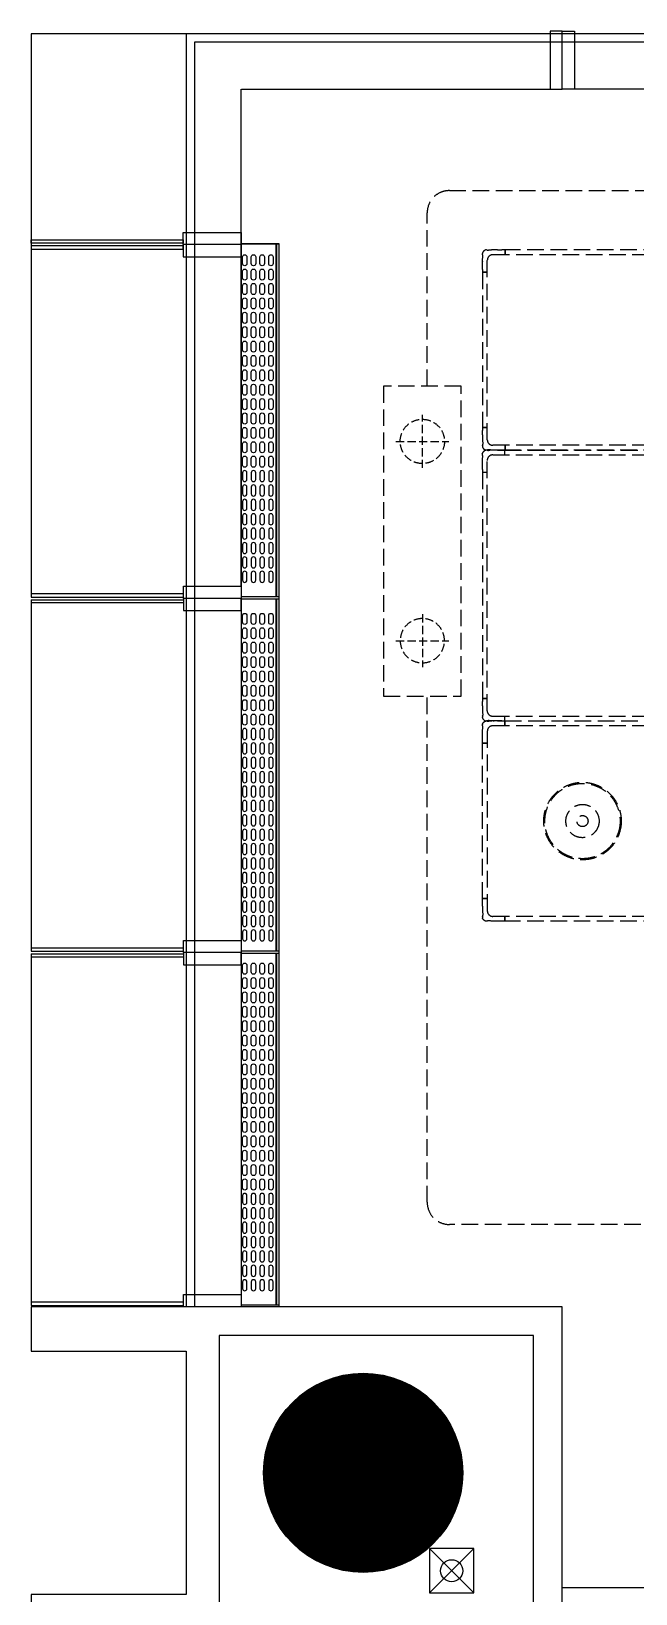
# Model space of a CAD drawing. Extents: x -284868 to 304789, y -137694 to 137894.
# Drawn here: x -79657 to -76924, y 12211 to 19269 of the extents above; entities that cross this region are included whole.
import ezdxf

# ---------------------------------------------------------------- set-up
doc = ezdxf.new("R2010")
doc.units = 0
doc.linetypes.add('DASH', pattern=[0.35, 0.25, -0.1])
doc.layers.get('0').update_dxf_attribs({"linetype": 'CONTINUOUS'})
for name, color, linetype in [('0-建筑外轮廓', 8, 'CONTINUOUS'), ('0-建筑柱体', 251, 'CONTINUOUS'), ('0-消防栓(给排水)', 9, 'CONTINUOUS'), ('0-窗', 11, 'CONTINUOUS'), ('F-地漏', 8, 'CONTINUOUS'), ('P-完成面', 42, 'CONTINUOUS'), ('P-平面家具', 3, 'CONTINUOUS')]:
    doc.layers.add(name, color=color, linetype=linetype)

# ---------------------------------------------------------------- blocks, each defined once
blk = doc.blocks.new('_YZH')
at = {"const_width": 0.5}
blk.add_lwpolyline([(-0.25, 0, 1), (0.25, 0, 1)], format="xyb", close=True, dxfattribs=at)
at = {"color": 4}
blk.add_circle((0, 0), 0.5, dxfattribs=at)
blk = doc.blocks.new('sgASGHHHH')
at = {"xscale": 900, "yscale": 900, "zscale": 900}
blk.add_blockref('_YZH', (-119845.8, -889674), dxfattribs=at)
blk = doc.blocks.new('A$C3B8026B3')
for p, q in [((949.5, 52205), (949.5, 54450.5)), ((949.6, 54450.5), (2345, 54450.5)), ((4255, 54450.5), (2455, 54450.5)), ((686.6, 53748.6, 0), (686.6, 53803.6, 0)), ((686.6, 53803.6, 0), (948.1, 53803.6, 0)), ((948.1, 53803.6, 0), (948.1, 53748.6, 0)), ((0, 53754.6, 0), (0, 53769.1, 0)), ((0, 53769.1, 0), (686.6, 53769.1, 0)), ((686.6, 53754.6, 0), (0, 53754.6, 0)), ((0, 53742.6, 0), (0, 53728.1, 0)), ((686.6, 53742.6, 0), (0, 53742.6, 0)), ((0, 53728.1, 0), (686.6, 53728.1, 0)), ((686.6, 53769.1, 0), (686.6, 53754.6, 0)), ((686.6, 53748.6, 0), (686.6, 53693.6, 0)), ((948.1, 53748.6, 0), (686.6, 53748.6, 0)), ((948.1, 53748.6, 0), (686.6, 53748.6, 0)), ((686.6, 53728.1, 0), (686.6, 53742.6, 0)), ((948.1, 53693.6, 0), (948.1, 53748.6, 0)), ((686.6, 53693.6, 0), (948.1, 53693.6, 0)), ((949.5, 52095), (949.5, 50605)), ((949.5, 50495), (949.5, 49005))]:
    blk.add_line(p, q)
for points in [[(2400, 54712), (2345, 54712), (2345, 54450.5), (2400, 54450.5)], [(2400, 54712), (2455, 54712), (2455, 54450.5), (2400, 54450.5)], [(688, 52150), (688, 52205), (949.5, 52205), (949.5, 52150)], [(688, 52150), (688, 52095), (949.5, 52095), (949.5, 52150)], [(688, 50550), (688, 50605), (949.5, 50605), (949.5, 50550)], [(688, 50550), (688, 50495), (949.5, 50495), (949.5, 50550)], [(688, 48950), (688, 49005), (949.5, 49005), (949.5, 48950)]]:
    blk.add_lwpolyline(points, close=True)
for points in [[(700, 54700), (0, 54700), (0, 52156)], [(700, 54700), (700, 52150)], [(2400, 54700), (700.1, 54700)], [(737.5, 54662.5), (737.5, 52150)], [(2400, 54662.5), (737.6, 54662.5)], [(4310, 54700), (2400, 54700)], [(4310, 54662.5), (2400, 54662.5)], [(0, 52144), (0, 50556)], [(700, 52150), (700, 50550)], [(737.5, 52150), (737.5, 50550)], [(0, 50544), (0, 48956)], [(700, 50550), (700, 48950)], [(737.5, 50550), (737.5, 48950)]]:
    blk.add_lwpolyline(points)
at = {"elevation": 0}
blk.add_lwpolyline([(688, 52156), (688, 52170.5), (0, 52170.5), (0, 52156)], close=True, dxfattribs=at)
for points in [[(0, 52144), (688, 52144), (688, 52129.5), (0, 52129.5)], [(0, 50556), (688, 50556), (688, 50570.5), (0, 50570.5)], [(0, 50544), (688, 50544), (688, 50529.5), (0, 50529.5)], [(0, 48956), (688, 48956), (688, 48970.5), (0, 48970.5)]]:
    blk.add_lwpolyline(points, dxfattribs=at)
blk = doc.blocks.new('A$C770634BF')
at = {"layer": '0-建筑外轮廓', "color": 42}
blk.add_lwpolyline([(750, -3950), (-1650, -3950), (-1650, -4150), (-950, -4150), (-950, -5250), (-1650, -5250), (-1650, -5450), (750, -5450)], close=True, dxfattribs=at)
at = {"layer": '0-建筑外轮廓', "color": 251}
blk.add_lwpolyline([(620, -4080), (-800, -4080), (-800, -5320), (620, -5320)], close=True, dxfattribs=at)
blk = doc.blocks.new('A$C678165FB')
for p, q in [((-36642.6, 50506, 0), (-36642.6, 52098.6)), ((-36640.5, 50506, 0), (-36640.4, 52098.6)), ((-36642.5, 48906, 0), (-36642.6, 50494)), ((-36640.4, 48906, 0), (-36640.5, 50494)), ((-36642.5, 47306, 0), (-36642.5, 48894)), ((-36640.4, 47306, 0), (-36640.4, 48894))]:
    blk.add_line(p, q)
blk.add_lwpolyline([(-36801.8, 52098.6), (-36630.5, 52098.6), (-36630.5, 47300)])
for points in [[(-36630.1, 50506), (-36630, 52098.6), (-36800.5, 52098.6), (-36800.6, 50506)], [(-36630, 48906), (-36630.1, 50494), (-36800.6, 50494), (-36800.5, 48906)], [(-36630, 47306), (-36630, 48894), (-36800.5, 48894), (-36800.5, 47306)]]:
    blk.add_lwpolyline(points, close=True)
for points in [[(-36775, 52040), (-36775, 52010, -1), (-36795, 52010), (-36795, 52040, -0.999999)], [(-36735.6, 52040), (-36735.6, 52010, -1), (-36755.6, 52010), (-36755.6, 52040, -0.999999)], [(-36696.3, 52040), (-36696.3, 52010, -1), (-36716.3, 52010), (-36716.3, 52040, -0.999999)], [(-36656.9, 52040), (-36656.9, 52010, -1), (-36676.9, 52010), (-36676.9, 52040, -0.999999)], [(-36775, 51975), (-36775, 51945, -1), (-36795, 51945), (-36795, 51975, -0.999999)], [(-36735.6, 51975), (-36735.6, 51945, -1), (-36755.6, 51945), (-36755.6, 51975, -0.999999)], [(-36696.3, 51975), (-36696.3, 51945, -1), (-36716.3, 51945), (-36716.3, 51975, -0.999999)], [(-36656.9, 51975), (-36656.9, 51945, -1), (-36676.9, 51945), (-36676.9, 51975, -0.999999)], [(-36775, 51910), (-36775, 51880, -1), (-36795, 51880), (-36795, 51910, -0.999999)], [(-36735.6, 51910), (-36735.6, 51880, -1), (-36755.6, 51880), (-36755.6, 51910, -0.999999)], [(-36696.3, 51910), (-36696.3, 51880, -1), (-36716.3, 51880), (-36716.3, 51910, -0.999999)], [(-36656.9, 51910), (-36656.9, 51880, -1), (-36676.9, 51880), (-36676.9, 51910, -0.999999)], [(-36775, 51845), (-36775, 51815, -1), (-36795, 51815), (-36795, 51845, -0.999999)], [(-36735.6, 51845), (-36735.6, 51815, -1), (-36755.6, 51815), (-36755.6, 51845, -0.999999)], [(-36696.3, 51845), (-36696.3, 51815, -1), (-36716.3, 51815), (-36716.3, 51845, -0.999999)], [(-36656.9, 51845), (-36656.9, 51815, -1), (-36676.9, 51815), (-36676.9, 51845, -0.999999)], [(-36775, 51780), (-36775, 51750, -1), (-36795, 51750), (-36795, 51780, -0.999999)], [(-36735.6, 51780), (-36735.6, 51750, -1), (-36755.6, 51750), (-36755.6, 51780, -0.999999)], [(-36696.3, 51780), (-36696.3, 51750, -1), (-36716.3, 51750), (-36716.3, 51780, -0.999999)], [(-36656.9, 51780), (-36656.9, 51750, -1), (-36676.9, 51750), (-36676.9, 51780, -0.999999)], [(-36775, 51715), (-36775, 51685, -1), (-36795, 51685), (-36795, 51715, -0.999999)], [(-36735.6, 51715), (-36735.6, 51685, -1), (-36755.6, 51685), (-36755.6, 51715, -0.999999)], [(-36696.3, 51715), (-36696.3, 51685, -1), (-36716.3, 51685), (-36716.3, 51715, -0.999999)], [(-36656.9, 51715), (-36656.9, 51685, -1), (-36676.9, 51685), (-36676.9, 51715, -0.999999)], [(-36775, 51650), (-36775, 51620, -1), (-36795, 51620), (-36795, 51650, -0.999999)], [(-36735.6, 51650), (-36735.6, 51620, -1), (-36755.6, 51620), (-36755.6, 51650, -0.999999)], [(-36696.3, 51650), (-36696.3, 51620, -1), (-36716.3, 51620), (-36716.3, 51650, -0.999999)], [(-36656.9, 51650), (-36656.9, 51620, -1), (-36676.9, 51620), (-36676.9, 51650, -0.999999)], [(-36775, 51585), (-36775, 51555, -1), (-36795, 51555), (-36795, 51585, -0.999999)], [(-36775, 51520), (-36775, 51490, -1), (-36795, 51490), (-36795, 51520, -0.999999)], [(-36735.6, 51585), (-36735.6, 51555, -1), (-36755.6, 51555), (-36755.6, 51585, -0.999999)], [(-36735.6, 51520), (-36735.6, 51490, -1), (-36755.6, 51490), (-36755.6, 51520, -0.999999)], [(-36696.3, 51585), (-36696.3, 51555, -1), (-36716.3, 51555), (-36716.3, 51585, -0.999999)], [(-36696.3, 51520), (-36696.3, 51490, -1), (-36716.3, 51490), (-36716.3, 51520, -0.999999)], [(-36656.9, 51585), (-36656.9, 51555, -1), (-36676.9, 51555), (-36676.9, 51585, -0.999999)], [(-36656.9, 51520), (-36656.9, 51490, -1), (-36676.9, 51490), (-36676.9, 51520, -0.999999)], [(-36775, 51455), (-36775, 51425, -1), (-36795, 51425), (-36795, 51455, -0.999999)], [(-36735.6, 51455), (-36735.6, 51425, -1), (-36755.6, 51425), (-36755.6, 51455, -0.999999)], [(-36696.3, 51455), (-36696.3, 51425, -1), (-36716.3, 51425), (-36716.3, 51455, -0.999999)], [(-36656.9, 51455), (-36656.9, 51425, -1), (-36676.9, 51425), (-36676.9, 51455, -0.999999)], [(-36775, 51390), (-36775, 51360, -1), (-36795, 51360), (-36795, 51390, -0.999999)], [(-36735.6, 51390), (-36735.6, 51360, -1), (-36755.6, 51360), (-36755.6, 51390, -0.999999)], [(-36696.3, 51390), (-36696.3, 51360, -1), (-36716.3, 51360), (-36716.3, 51390, -0.999999)], [(-36656.9, 51390), (-36656.9, 51360, -1), (-36676.9, 51360), (-36676.9, 51390, -0.999999)], [(-36775, 51325), (-36775, 51295, -1), (-36795, 51295), (-36795, 51325, -0.999999)], [(-36735.6, 51325), (-36735.6, 51295, -1), (-36755.6, 51295), (-36755.6, 51325, -0.999999)], [(-36696.3, 51325), (-36696.3, 51295, -1), (-36716.3, 51295), (-36716.3, 51325, -0.999999)], [(-36656.9, 51325), (-36656.9, 51295, -1), (-36676.9, 51295), (-36676.9, 51325, -0.999999)], [(-36775, 51260), (-36775, 51230, -1), (-36795, 51230), (-36795, 51260, -0.999999)], [(-36735.6, 51260), (-36735.6, 51230, -1), (-36755.6, 51230), (-36755.6, 51260, -0.999999)], [(-36696.3, 51260), (-36696.3, 51230, -1), (-36716.3, 51230), (-36716.3, 51260, -0.999999)], [(-36656.9, 51260), (-36656.9, 51230, -1), (-36676.9, 51230), (-36676.9, 51260, -0.999999)], [(-36775, 51195), (-36775, 51165, -1), (-36795, 51165), (-36795, 51195, -0.999999)], [(-36735.6, 51195), (-36735.6, 51165, -1), (-36755.6, 51165), (-36755.6, 51195, -0.999999)], [(-36696.3, 51195), (-36696.3, 51165, -1), (-36716.3, 51165), (-36716.3, 51195, -0.999999)], [(-36656.9, 51195), (-36656.9, 51165, -1), (-36676.9, 51165), (-36676.9, 51195, -0.999999)], [(-36775, 51130), (-36775, 51100, -1), (-36795, 51100), (-36795, 51130, -0.999999)], [(-36735.6, 51130), (-36735.6, 51100, -1), (-36755.6, 51100), (-36755.6, 51130, -0.999999)], [(-36696.3, 51130), (-36696.3, 51100, -1), (-36716.3, 51100), (-36716.3, 51130, -0.999999)], [(-36656.9, 51130), (-36656.9, 51100, -1), (-36676.9, 51100), (-36676.9, 51130, -0.999999)], [(-36775, 51035), (-36775, 51065, 1), (-36795, 51065), (-36795, 51035, 0.999999)], [(-36735.6, 51035), (-36735.6, 51065, 1), (-36755.6, 51065), (-36755.6, 51035, 0.999999)], [(-36696.3, 51035), (-36696.3, 51065, 1), (-36716.3, 51065), (-36716.3, 51035, 0.999999)], [(-36656.9, 51035), (-36656.9, 51065, 1), (-36676.9, 51065), (-36676.9, 51035, 0.999999)], [(-36775, 50970), (-36775, 51000, 1), (-36795, 51000), (-36795, 50970, 0.999999)], [(-36735.6, 50970), (-36735.6, 51000, 1), (-36755.6, 51000), (-36755.6, 50970, 0.999999)], [(-36696.3, 50970), (-36696.3, 51000, 1), (-36716.3, 51000), (-36716.3, 50970, 0.999999)], [(-36656.9, 50970), (-36656.9, 51000, 1), (-36676.9, 51000), (-36676.9, 50970, 0.999999)], [(-36775, 50905), (-36775, 50935, 1), (-36795, 50935), (-36795, 50905, 0.999999)], [(-36735.6, 50905), (-36735.6, 50935, 1), (-36755.6, 50935), (-36755.6, 50905, 0.999999)], [(-36696.3, 50905), (-36696.3, 50935, 1), (-36716.3, 50935), (-36716.3, 50905, 0.999999)], [(-36656.9, 50905), (-36656.9, 50935, 1), (-36676.9, 50935), (-36676.9, 50905, 0.999999)], [(-36775, 50840), (-36775, 50870, 1), (-36795, 50870), (-36795, 50840, 0.999999)], [(-36735.6, 50840), (-36735.6, 50870, 1), (-36755.6, 50870), (-36755.6, 50840, 0.999999)], [(-36696.3, 50840), (-36696.3, 50870, 1), (-36716.3, 50870), (-36716.3, 50840, 0.999999)], [(-36656.9, 50840), (-36656.9, 50870, 1), (-36676.9, 50870), (-36676.9, 50840, 0.999999)], [(-36775, 50775), (-36775, 50805, 1), (-36795, 50805), (-36795, 50775, 0.999999)], [(-36775, 50710), (-36775, 50740, 1), (-36795, 50740), (-36795, 50710, 0.999999)], [(-36735.6, 50775), (-36735.6, 50805, 1), (-36755.6, 50805), (-36755.6, 50775, 0.999999)], [(-36735.6, 50710), (-36735.6, 50740, 1), (-36755.6, 50740), (-36755.6, 50710, 0.999999)], [(-36696.3, 50775), (-36696.3, 50805, 1), (-36716.3, 50805), (-36716.3, 50775, 0.999999)], [(-36696.3, 50710), (-36696.3, 50740, 1), (-36716.3, 50740), (-36716.3, 50710, 0.999999)], [(-36656.9, 50775), (-36656.9, 50805, 1), (-36676.9, 50805), (-36676.9, 50775, 0.999999)], [(-36656.9, 50710), (-36656.9, 50740, 1), (-36676.9, 50740), (-36676.9, 50710, 0.999999)], [(-36775, 50645), (-36775, 50675, 1), (-36795, 50675), (-36795, 50645, 0.999999)], [(-36735.6, 50645), (-36735.6, 50675, 1), (-36755.6, 50675), (-36755.6, 50645, 0.999999)], [(-36696.3, 50645), (-36696.3, 50675, 1), (-36716.3, 50675), (-36716.3, 50645, 0.999999)], [(-36656.9, 50645), (-36656.9, 50675, 1), (-36676.9, 50675), (-36676.9, 50645, 0.999999)], [(-36775, 50580), (-36775, 50610, 1), (-36795, 50610), (-36795, 50580, 0.999999)], [(-36735.6, 50580), (-36735.6, 50610, 1), (-36755.6, 50610), (-36755.6, 50580, 0.999999)], [(-36696.3, 50580), (-36696.3, 50610, 1), (-36716.3, 50610), (-36716.3, 50580, 0.999999)], [(-36656.9, 50580), (-36656.9, 50610, 1), (-36676.9, 50610), (-36676.9, 50580, 0.999999)], [(-36775, 50420), (-36775, 50390, -1), (-36795, 50390), (-36795, 50420, -0.999999)], [(-36735.6, 50420), (-36735.6, 50390, -1), (-36755.6, 50390), (-36755.6, 50420, -0.999999)], [(-36696.3, 50420), (-36696.3, 50390, -1), (-36716.3, 50390), (-36716.3, 50420, -0.999999)], [(-36656.9, 50420), (-36656.9, 50390, -1), (-36676.9, 50390), (-36676.9, 50420, -0.999999)], [(-36775, 50355), (-36775, 50325, -1), (-36795, 50325), (-36795, 50355, -0.999999)], [(-36735.6, 50355), (-36735.6, 50325, -1), (-36755.6, 50325), (-36755.6, 50355, -0.999999)], [(-36696.3, 50355), (-36696.3, 50325, -1), (-36716.3, 50325), (-36716.3, 50355, -0.999999)], [(-36656.9, 50355), (-36656.9, 50325, -1), (-36676.9, 50325), (-36676.9, 50355, -0.999999)], [(-36775, 50290), (-36775, 50260, -1), (-36795, 50260), (-36795, 50290, -0.999999)], [(-36735.6, 50290), (-36735.6, 50260, -1), (-36755.6, 50260), (-36755.6, 50290, -0.999999)], [(-36696.3, 50290), (-36696.3, 50260, -1), (-36716.3, 50260), (-36716.3, 50290, -0.999999)], [(-36656.9, 50290), (-36656.9, 50260, -1), (-36676.9, 50260), (-36676.9, 50290, -0.999999)], [(-36775, 50225), (-36775, 50195, -1), (-36795, 50195), (-36795, 50225, -0.999999)], [(-36735.6, 50225), (-36735.6, 50195, -1), (-36755.6, 50195), (-36755.6, 50225, -0.999999)], [(-36696.3, 50225), (-36696.3, 50195, -1), (-36716.3, 50195), (-36716.3, 50225, -0.999999)], [(-36656.9, 50225), (-36656.9, 50195, -1), (-36676.9, 50195), (-36676.9, 50225, -0.999999)], [(-36775, 50160), (-36775, 50130, -1), (-36795, 50130), (-36795, 50160, -0.999999)], [(-36735.6, 50160), (-36735.6, 50130, -1), (-36755.6, 50130), (-36755.6, 50160, -0.999999)], [(-36696.3, 50160), (-36696.3, 50130, -1), (-36716.3, 50130), (-36716.3, 50160, -0.999999)], [(-36656.9, 50160), (-36656.9, 50130, -1), (-36676.9, 50130), (-36676.9, 50160, -0.999999)], [(-36775, 50095), (-36775, 50065, -1), (-36795, 50065), (-36795, 50095, -0.999999)], [(-36735.6, 50095), (-36735.6, 50065, -1), (-36755.6, 50065), (-36755.6, 50095, -0.999999)], [(-36696.3, 50095), (-36696.3, 50065, -1), (-36716.3, 50065), (-36716.3, 50095, -0.999999)], [(-36656.9, 50095), (-36656.9, 50065, -1), (-36676.9, 50065), (-36676.9, 50095, -0.999999)], [(-36775, 50030), (-36775, 50000, -1), (-36795, 50000), (-36795, 50030, -0.999999)], [(-36775, 49965), (-36775, 49935, -1), (-36795, 49935), (-36795, 49965, -0.999999)], [(-36735.6, 50030), (-36735.6, 50000, -1), (-36755.6, 50000), (-36755.6, 50030, -0.999999)], [(-36735.6, 49965), (-36735.6, 49935, -1), (-36755.6, 49935), (-36755.6, 49965, -0.999999)], [(-36696.3, 50030), (-36696.3, 50000, -1), (-36716.3, 50000), (-36716.3, 50030, -0.999999)], [(-36696.3, 49965), (-36696.3, 49935, -1), (-36716.3, 49935), (-36716.3, 49965, -0.999999)], [(-36656.9, 50030), (-36656.9, 50000, -1), (-36676.9, 50000), (-36676.9, 50030, -0.999999)], [(-36656.9, 49965), (-36656.9, 49935, -1), (-36676.9, 49935), (-36676.9, 49965, -0.999999)], [(-36775, 49870), (-36775, 49900, 1), (-36795, 49900), (-36795, 49870, 0.999999)], [(-36735.6, 49870), (-36735.6, 49900, 1), (-36755.6, 49900), (-36755.6, 49870, 0.999999)], [(-36696.3, 49870), (-36696.3, 49900, 1), (-36716.3, 49900), (-36716.3, 49870, 0.999999)], [(-36656.9, 49870), (-36656.9, 49900, 1), (-36676.9, 49900), (-36676.9, 49870, 0.999999)], [(-36775, 49805), (-36775, 49835, 1), (-36795, 49835), (-36795, 49805, 0.999999)], [(-36735.6, 49805), (-36735.6, 49835, 1), (-36755.6, 49835), (-36755.6, 49805, 0.999999)], [(-36696.3, 49805), (-36696.3, 49835, 1), (-36716.3, 49835), (-36716.3, 49805, 0.999999)], [(-36656.9, 49805), (-36656.9, 49835, 1), (-36676.9, 49835), (-36676.9, 49805, 0.999999)], [(-36775, 49740), (-36775, 49770, 1), (-36795, 49770), (-36795, 49740, 0.999999)], [(-36735.6, 49740), (-36735.6, 49770, 1), (-36755.6, 49770), (-36755.6, 49740, 0.999999)], [(-36696.3, 49740), (-36696.3, 49770, 1), (-36716.3, 49770), (-36716.3, 49740, 0.999999)], [(-36656.9, 49740), (-36656.9, 49770, 1), (-36676.9, 49770), (-36676.9, 49740, 0.999999)], [(-36775, 49675), (-36775, 49705, 1), (-36795, 49705), (-36795, 49675, 0.999999)], [(-36735.6, 49675), (-36735.6, 49705, 1), (-36755.6, 49705), (-36755.6, 49675, 0.999999)], [(-36696.3, 49675), (-36696.3, 49705, 1), (-36716.3, 49705), (-36716.3, 49675, 0.999999)], [(-36656.9, 49675), (-36656.9, 49705, 1), (-36676.9, 49705), (-36676.9, 49675, 0.999999)], [(-36775, 49610), (-36775, 49640, 1), (-36795, 49640), (-36795, 49610, 0.999999)], [(-36735.6, 49610), (-36735.6, 49640, 1), (-36755.6, 49640), (-36755.6, 49610, 0.999999)], [(-36696.3, 49610), (-36696.3, 49640, 1), (-36716.3, 49640), (-36716.3, 49610, 0.999999)], [(-36656.9, 49610), (-36656.9, 49640, 1), (-36676.9, 49640), (-36676.9, 49610, 0.999999)], [(-36775, 49545), (-36775, 49575, 1), (-36795, 49575), (-36795, 49545, 0.999999)], [(-36735.6, 49545), (-36735.6, 49575, 1), (-36755.6, 49575), (-36755.6, 49545, 0.999999)], [(-36696.3, 49545), (-36696.3, 49575, 1), (-36716.3, 49575), (-36716.3, 49545, 0.999999)], [(-36656.9, 49545), (-36656.9, 49575, 1), (-36676.9, 49575), (-36676.9, 49545, 0.999999)], [(-36775, 49480), (-36775, 49510, 1), (-36795, 49510), (-36795, 49480, 0.999999)], [(-36735.6, 49480), (-36735.6, 49510, 1), (-36755.6, 49510), (-36755.6, 49480, 0.999999)], [(-36696.3, 49480), (-36696.3, 49510, 1), (-36716.3, 49510), (-36716.3, 49480, 0.999999)], [(-36656.9, 49480), (-36656.9, 49510, 1), (-36676.9, 49510), (-36676.9, 49480, 0.999999)], [(-36775, 49415), (-36775, 49445, 1), (-36795, 49445), (-36795, 49415, 0.999999)], [(-36735.6, 49415), (-36735.6, 49445, 1), (-36755.6, 49445), (-36755.6, 49415, 0.999999)], [(-36696.3, 49415), (-36696.3, 49445, 1), (-36716.3, 49445), (-36716.3, 49415, 0.999999)], [(-36656.9, 49415), (-36656.9, 49445, 1), (-36676.9, 49445), (-36676.9, 49415, 0.999999)], [(-36775, 49350), (-36775, 49380, 1), (-36795, 49380), (-36795, 49350, 0.999999)], [(-36735.6, 49350), (-36735.6, 49380, 1), (-36755.6, 49380), (-36755.6, 49350, 0.999999)], [(-36696.3, 49350), (-36696.3, 49380, 1), (-36716.3, 49380), (-36716.3, 49350, 0.999999)], [(-36656.9, 49350), (-36656.9, 49380, 1), (-36676.9, 49380), (-36676.9, 49350, 0.999999)], [(-36775, 49285), (-36775, 49315, 1), (-36795, 49315), (-36795, 49285, 0.999999)], [(-36735.6, 49285), (-36735.6, 49315, 1), (-36755.6, 49315), (-36755.6, 49285, 0.999999)], [(-36696.3, 49285), (-36696.3, 49315, 1), (-36716.3, 49315), (-36716.3, 49285, 0.999999)], [(-36656.9, 49285), (-36656.9, 49315, 1), (-36676.9, 49315), (-36676.9, 49285, 0.999999)], [(-36775, 49220), (-36775, 49250, 1), (-36795, 49250), (-36795, 49220, 0.999999)], [(-36735.6, 49220), (-36735.6, 49250, 1), (-36755.6, 49250), (-36755.6, 49220, 0.999999)], [(-36696.3, 49220), (-36696.3, 49250, 1), (-36716.3, 49250), (-36716.3, 49220, 0.999999)], [(-36656.9, 49220), (-36656.9, 49250, 1), (-36676.9, 49250), (-36676.9, 49220, 0.999999)], [(-36775, 49155), (-36775, 49185, 1), (-36795, 49185), (-36795, 49155, 0.999999)], [(-36775, 49090), (-36775, 49120, 1), (-36795, 49120), (-36795, 49090, 0.999999)], [(-36735.6, 49155), (-36735.6, 49185, 1), (-36755.6, 49185), (-36755.6, 49155, 0.999999)], [(-36735.6, 49090), (-36735.6, 49120, 1), (-36755.6, 49120), (-36755.6, 49090, 0.999999)], [(-36696.3, 49155), (-36696.3, 49185, 1), (-36716.3, 49185), (-36716.3, 49155, 0.999999)], [(-36696.3, 49090), (-36696.3, 49120, 1), (-36716.3, 49120), (-36716.3, 49090, 0.999999)], [(-36656.9, 49155), (-36656.9, 49185, 1), (-36676.9, 49185), (-36676.9, 49155, 0.999999)], [(-36656.9, 49090), (-36656.9, 49120, 1), (-36676.9, 49120), (-36676.9, 49090, 0.999999)], [(-36775, 49025), (-36775, 49055, 1), (-36795, 49055), (-36795, 49025, 0.999999)], [(-36735.6, 49025), (-36735.6, 49055, 1), (-36755.6, 49055), (-36755.6, 49025, 0.999999)], [(-36696.3, 49025), (-36696.3, 49055, 1), (-36716.3, 49055), (-36716.3, 49025, 0.999999)], [(-36656.9, 49025), (-36656.9, 49055, 1), (-36676.9, 49055), (-36676.9, 49025, 0.999999)], [(-36775, 48960), (-36775, 48990, 1), (-36795, 48990), (-36795, 48960, 0.999999)], [(-36735.6, 48960), (-36735.6, 48990, 1), (-36755.6, 48990), (-36755.6, 48960, 0.999999)], [(-36696.3, 48960), (-36696.3, 48990, 1), (-36716.3, 48990), (-36716.3, 48960, 0.999999)], [(-36656.9, 48960), (-36656.9, 48990, 1), (-36676.9, 48990), (-36676.9, 48960, 0.999999)], [(-36775, 48840), (-36775, 48810, -1), (-36795, 48810), (-36795, 48840, -0.999999)], [(-36735.6, 48840), (-36735.6, 48810, -1), (-36755.6, 48810), (-36755.6, 48840, -0.999999)], [(-36696.3, 48840), (-36696.3, 48810, -1), (-36716.3, 48810), (-36716.3, 48840, -0.999999)], [(-36656.9, 48840), (-36656.9, 48810, -1), (-36676.9, 48810), (-36676.9, 48840, -0.999999)], [(-36775, 48775), (-36775, 48745, -1), (-36795, 48745), (-36795, 48775, -0.999999)], [(-36735.6, 48775), (-36735.6, 48745, -1), (-36755.6, 48745), (-36755.6, 48775, -0.999999)], [(-36696.3, 48775), (-36696.3, 48745, -1), (-36716.3, 48745), (-36716.3, 48775, -0.999999)], [(-36656.9, 48775), (-36656.9, 48745, -1), (-36676.9, 48745), (-36676.9, 48775, -0.999999)], [(-36775, 48710), (-36775, 48680, -1), (-36795, 48680), (-36795, 48710, -0.999999)], [(-36735.6, 48710), (-36735.6, 48680, -1), (-36755.6, 48680), (-36755.6, 48710, -0.999999)], [(-36696.3, 48710), (-36696.3, 48680, -1), (-36716.3, 48680), (-36716.3, 48710, -0.999999)], [(-36656.9, 48710), (-36656.9, 48680, -1), (-36676.9, 48680), (-36676.9, 48710, -0.999999)], [(-36775, 48645), (-36775, 48615, -1), (-36795, 48615), (-36795, 48645, -0.999999)], [(-36735.6, 48645), (-36735.6, 48615, -1), (-36755.6, 48615), (-36755.6, 48645, -0.999999)], [(-36696.3, 48645), (-36696.3, 48615, -1), (-36716.3, 48615), (-36716.3, 48645, -0.999999)], [(-36656.9, 48645), (-36656.9, 48615, -1), (-36676.9, 48615), (-36676.9, 48645, -0.999999)], [(-36775, 48580), (-36775, 48550, -1), (-36795, 48550), (-36795, 48580, -0.999999)], [(-36735.6, 48580), (-36735.6, 48550, -1), (-36755.6, 48550), (-36755.6, 48580, -0.999999)], [(-36696.3, 48580), (-36696.3, 48550, -1), (-36716.3, 48550), (-36716.3, 48580, -0.999999)], [(-36656.9, 48580), (-36656.9, 48550, -1), (-36676.9, 48550), (-36676.9, 48580, -0.999999)], [(-36775, 48515), (-36775, 48485, -1), (-36795, 48485), (-36795, 48515, -0.999999)], [(-36735.6, 48515), (-36735.6, 48485, -1), (-36755.6, 48485), (-36755.6, 48515, -0.999999)], [(-36696.3, 48515), (-36696.3, 48485, -1), (-36716.3, 48485), (-36716.3, 48515, -0.999999)], [(-36656.9, 48515), (-36656.9, 48485, -1), (-36676.9, 48485), (-36676.9, 48515, -0.999999)], [(-36775, 48450), (-36775, 48420, -1), (-36795, 48420), (-36795, 48450, -0.999999)], [(-36735.6, 48450), (-36735.6, 48420, -1), (-36755.6, 48420), (-36755.6, 48450, -0.999999)], [(-36696.3, 48450), (-36696.3, 48420, -1), (-36716.3, 48420), (-36716.3, 48450, -0.999999)], [(-36656.9, 48450), (-36656.9, 48420, -1), (-36676.9, 48420), (-36676.9, 48450, -0.999999)], [(-36775, 48385), (-36775, 48355, -1), (-36795, 48355), (-36795, 48385, -0.999999)], [(-36735.6, 48385), (-36735.6, 48355, -1), (-36755.6, 48355), (-36755.6, 48385, -0.999999)], [(-36696.3, 48385), (-36696.3, 48355, -1), (-36716.3, 48355), (-36716.3, 48385, -0.999999)], [(-36656.9, 48385), (-36656.9, 48355, -1), (-36676.9, 48355), (-36676.9, 48385, -0.999999)], [(-36775, 48320), (-36775, 48290, -1), (-36795, 48290), (-36795, 48320, -0.999999)], [(-36735.6, 48320), (-36735.6, 48290, -1), (-36755.6, 48290), (-36755.6, 48320, -0.999999)], [(-36696.3, 48320), (-36696.3, 48290, -1), (-36716.3, 48290), (-36716.3, 48320, -0.999999)], [(-36656.9, 48320), (-36656.9, 48290, -1), (-36676.9, 48290), (-36676.9, 48320, -0.999999)], [(-36775, 48255), (-36775, 48225, -1), (-36795, 48225), (-36795, 48255, -0.999999)], [(-36735.6, 48255), (-36735.6, 48225, -1), (-36755.6, 48225), (-36755.6, 48255, -0.999999)], [(-36696.3, 48255), (-36696.3, 48225, -1), (-36716.3, 48225), (-36716.3, 48255, -0.999999)], [(-36656.9, 48255), (-36656.9, 48225, -1), (-36676.9, 48225), (-36676.9, 48255, -0.999999)], [(-36775, 48190), (-36775, 48160, -1), (-36795, 48160), (-36795, 48190, -0.999999)], [(-36735.6, 48190), (-36735.6, 48160, -1), (-36755.6, 48160), (-36755.6, 48190, -0.999999)], [(-36696.3, 48190), (-36696.3, 48160, -1), (-36716.3, 48160), (-36716.3, 48190, -0.999999)], [(-36656.9, 48190), (-36656.9, 48160, -1), (-36676.9, 48160), (-36676.9, 48190, -0.999999)], [(-36775, 48125), (-36775, 48095, -1), (-36795, 48095), (-36795, 48125, -0.999999)], [(-36775, 48060), (-36775, 48030, -1), (-36795, 48030), (-36795, 48060, -0.999999)], [(-36735.6, 48125), (-36735.6, 48095, -1), (-36755.6, 48095), (-36755.6, 48125, -0.999999)], [(-36735.6, 48060), (-36735.6, 48030, -1), (-36755.6, 48030), (-36755.6, 48060, -0.999999)], [(-36696.3, 48125), (-36696.3, 48095, -1), (-36716.3, 48095), (-36716.3, 48125, -0.999999)], [(-36696.3, 48060), (-36696.3, 48030, -1), (-36716.3, 48030), (-36716.3, 48060, -0.999999)], [(-36656.9, 48125), (-36656.9, 48095, -1), (-36676.9, 48095), (-36676.9, 48125, -0.999999)], [(-36656.9, 48060), (-36656.9, 48030, -1), (-36676.9, 48030), (-36676.9, 48060, -0.999999)], [(-36775, 47995), (-36775, 47965, -1), (-36795, 47965), (-36795, 47995, -0.999999)], [(-36735.6, 47995), (-36735.6, 47965, -1), (-36755.6, 47965), (-36755.6, 47995, -0.999999)], [(-36696.3, 47995), (-36696.3, 47965, -1), (-36716.3, 47965), (-36716.3, 47995, -0.999999)], [(-36656.9, 47995), (-36656.9, 47965, -1), (-36676.9, 47965), (-36676.9, 47995, -0.999999)], [(-36775, 47930), (-36775, 47900, -1), (-36795, 47900), (-36795, 47930, -0.999999)], [(-36735.6, 47930), (-36735.6, 47900, -1), (-36755.6, 47900), (-36755.6, 47930, -0.999999)], [(-36696.3, 47930), (-36696.3, 47900, -1), (-36716.3, 47900), (-36716.3, 47930, -0.999999)], [(-36656.9, 47930), (-36656.9, 47900, -1), (-36676.9, 47900), (-36676.9, 47930, -0.999999)], [(-36775, 47865), (-36775, 47835, -1), (-36795, 47835), (-36795, 47865, -0.999999)], [(-36735.6, 47865), (-36735.6, 47835, -1), (-36755.6, 47835), (-36755.6, 47865, -0.999999)], [(-36696.3, 47865), (-36696.3, 47835, -1), (-36716.3, 47835), (-36716.3, 47865, -0.999999)], [(-36656.9, 47865), (-36656.9, 47835, -1), (-36676.9, 47835), (-36676.9, 47865, -0.999999)], [(-36775, 47770), (-36775, 47800, 1), (-36795, 47800), (-36795, 47770, 0.999999)], [(-36735.6, 47770), (-36735.6, 47800, 1), (-36755.6, 47800), (-36755.6, 47770, 0.999999)], [(-36696.3, 47770), (-36696.3, 47800, 1), (-36716.3, 47800), (-36716.3, 47770, 0.999999)], [(-36656.9, 47770), (-36656.9, 47800, 1), (-36676.9, 47800), (-36676.9, 47770, 0.999999)], [(-36775, 47705), (-36775, 47735, 1), (-36795, 47735), (-36795, 47705, 0.999999)], [(-36735.6, 47705), (-36735.6, 47735, 1), (-36755.6, 47735), (-36755.6, 47705, 0.999999)], [(-36696.3, 47705), (-36696.3, 47735, 1), (-36716.3, 47735), (-36716.3, 47705, 0.999999)], [(-36656.9, 47705), (-36656.9, 47735, 1), (-36676.9, 47735), (-36676.9, 47705, 0.999999)], [(-36775, 47640), (-36775, 47670, 1), (-36795, 47670), (-36795, 47640, 0.999999)], [(-36735.6, 47640), (-36735.6, 47670, 1), (-36755.6, 47670), (-36755.6, 47640, 0.999999)], [(-36696.3, 47640), (-36696.3, 47670, 1), (-36716.3, 47670), (-36716.3, 47640, 0.999999)], [(-36656.9, 47640), (-36656.9, 47670, 1), (-36676.9, 47670), (-36676.9, 47640, 0.999999)], [(-36775, 47575), (-36775, 47605, 1), (-36795, 47605), (-36795, 47575, 0.999999)], [(-36735.6, 47575), (-36735.6, 47605, 1), (-36755.6, 47605), (-36755.6, 47575, 0.999999)], [(-36696.3, 47575), (-36696.3, 47605, 1), (-36716.3, 47605), (-36716.3, 47575, 0.999999)], [(-36656.9, 47575), (-36656.9, 47605, 1), (-36676.9, 47605), (-36676.9, 47575, 0.999999)], [(-36775, 47510), (-36775, 47540, 1), (-36795, 47540), (-36795, 47510, 0.999999)], [(-36735.6, 47510), (-36735.6, 47540, 1), (-36755.6, 47540), (-36755.6, 47510, 0.999999)], [(-36696.3, 47510), (-36696.3, 47540, 1), (-36716.3, 47540), (-36716.3, 47510, 0.999999)], [(-36656.9, 47510), (-36656.9, 47540, 1), (-36676.9, 47540), (-36676.9, 47510, 0.999999)], [(-36775, 47445), (-36775, 47475, 1), (-36795, 47475), (-36795, 47445, 0.999999)], [(-36735.6, 47445), (-36735.6, 47475, 1), (-36755.6, 47475), (-36755.6, 47445, 0.999999)], [(-36696.3, 47445), (-36696.3, 47475, 1), (-36716.3, 47475), (-36716.3, 47445, 0.999999)], [(-36656.9, 47445), (-36656.9, 47475, 1), (-36676.9, 47475), (-36676.9, 47445, 0.999999)], [(-36775, 47380), (-36775, 47410, 1), (-36795, 47410), (-36795, 47380, 0.999999)], [(-36735.6, 47380), (-36735.6, 47410, 1), (-36755.6, 47410), (-36755.6, 47380, 0.999999)], [(-36696.3, 47380), (-36696.3, 47410, 1), (-36716.3, 47410), (-36716.3, 47380, 0.999999)], [(-36656.9, 47380), (-36656.9, 47410, 1), (-36676.9, 47410), (-36676.9, 47380, 0.999999)]]:
    blk.add_lwpolyline(points, format="xyb", close=True)
blk = doc.blocks.new('A$C10332E08')
for p, q in [((250, 0), (0, 250)), ((250, 250), (0, 0))]:
    blk.add_line(p, q)
blk.add_lwpolyline([(0, 250), (250, 250), (250, 0), (0, 0)], close=True)
blk = doc.blocks.new('A$C2AC726D9')
blk.add_circle((250, -5145, 0), 50)
at = {"xscale": -0.8000000000000078, "yscale": 0.8000000000000078, "zscale": 0.8, "rotation": 90}
blk.add_blockref('A$C10332E08', (350, -5045, 0), dxfattribs=at)
blk = doc.blocks.new('dsa')
at = {"layer": 'P-平面家具', "linetype": 'DASH', "ltscale": 300}
for p, q in [((-57249.4, -247511), (-57249.4, -247511.2)), ((-57227.7, -248317.3), (-57227.7, -247506.2)), ((-56392.3, -247481.2), (-57202.7, -247481.2)), ((-57197.7, -247459.5), (-57197.9, -247459.5)), ((-57148.7, -247459.6), (-57161.3, -247459.6)), ((-57148.7, -247459.7), (-57148.7, -247459.6)), ((-57148.7, -247459.7), (-57148.7, -247481.2)), ((-57148.7, -247460.7), (-57148.7, -247460.6)), ((-57147.7, -247460.6), (-57148.7, -247460.6)), ((-57148.7, -247460.7), (-57148.7, -247481.2)), ((-57147.7, -247459.6), (-57147.7, -247459.7)), ((-56447.3, -247459.6), (-57147.7, -247459.6)), ((-57147.7, -247459.7), (-57147.7, -247481.2)), ((-57249.3, -247547.6), (-57249.3, -247560.2)), ((-57249.3, -247560.2), (-57249.3, -247560.2)), ((-57227.7, -247560.2), (-57249.3, -247560.2)), ((-57249.3, -247561.2), (-57249.3, -247561.2)), ((-57227.7, -247561.2), (-57249.3, -247561.2)), ((-57249.3, -247561.2), (-57249.3, -248262.3)), ((-57248.3, -247560.2), (-57248.3, -247561.2)), ((-57227.7, -247561.2), (-57248.3, -247561.2)), ((-57248.3, -247561.2), (-57248.3, -247561.2)), ((-57249.3, -248262.3), (-57249.3, -248262.3)), ((-57227.7, -248262.3), (-57249.3, -248262.3)), ((-57249.3, -248263.3), (-57249.3, -248263.3)), ((-57227.7, -248263.3), (-57249.3, -248263.3)), ((-57249.3, -248263.3), (-57249.3, -248275.9)), ((-57248.3, -248262.3), (-57248.3, -248263.3)), ((-57227.7, -248263.3), (-57248.3, -248263.3)), ((-57248.3, -248263.3), (-57248.3, -248263.3)), ((-57249.4, -248312.3), (-57249.4, -248312.5)), ((-56392.3, -248342.3), (-57202.7, -248342.3)), ((-57198.1, -248363.8), (-57198.3, -248363.8)), ((-57197.7, -248364), (-57197.9, -248364)), ((-57149.1, -248363.9), (-57161.7, -248363.9)), ((-57161.3, -248363.9), (-57148.7, -248363.9)), ((-57149.1, -248364), (-57149.1, -248363.9)), ((-57149.1, -248385.5), (-57149.1, -248364)), ((-57149.1, -248365), (-57149.1, -248364.9)), ((-57148.1, -248364.9), (-57149.1, -248364.9)), ((-57149.1, -248385.5), (-57149.1, -248365)), ((-57148.7, -248342.3), (-57148.7, -248363.8)), ((-57148.7, -248342.3), (-57148.7, -248362.8)), ((-57148.7, -248362.8), (-57148.7, -248362.9)), ((-57148.7, -248362.9), (-57147.7, -248362.9)), ((-57148.7, -248363.8), (-57148.7, -248363.9)), ((-57148.1, -248363.9), (-57148.1, -248364)), ((-56447, -248363.9), (-57148.1, -248363.9)), ((-57148.1, -248385.5), (-57148.1, -248364)), ((-57147.7, -248342.3), (-57147.7, -248363.8)), ((-57147.7, -248363.9), (-57147.7, -248363.8)), ((-57147.7, -248363.9), (-56447.3, -248363.9)), ((-57249.8, -248415.5), (-57249.8, -248415.3)), ((-57228.1, -249540.9), (-57228.1, -248410.5)), ((-57203.1, -248385.5), (-56392, -248385.5)), ((-57249.7, -248451.9), (-57249.7, -248464.5)), ((-57249.6, -248464.5), (-57249.7, -248464.5)), ((-57249.7, -248465.5), (-57249.6, -248465.5)), ((-57249.7, -248465.5), (-57249.7, -249485.9)), ((-57228.1, -248464.5), (-57249.6, -248464.5)), ((-57228.1, -248465.5), (-57249.6, -248465.5)), ((-57248.6, -248464.5), (-57248.7, -248464.5)), ((-57248.7, -248464.5), (-57248.7, -248465.5)), ((-57228.1, -248464.5), (-57248.6, -248464.5)), ((-57249.7, -249485.9), (-57249.6, -249485.9)), ((-57249.6, -249486.9), (-57249.7, -249486.9)), ((-57249.7, -249486.9), (-57249.7, -249499.5)), ((-57228.1, -249485.9), (-57249.6, -249485.9)), ((-57228.1, -249486.9), (-57249.6, -249486.9)), ((-57248.6, -249485.9), (-57248.7, -249485.9)), ((-57248.7, -249485.9), (-57248.7, -249486.9)), ((-57228.1, -249485.9), (-57248.6, -249485.9)), ((-57249.8, -249536.1), (-57249.8, -249535.9)), ((-57203.1, -249565.9), (-56392, -249565.9)), ((-57149.1, -249587.4), (-57149.1, -249565.9)), ((-57149.1, -249586.4), (-57149.1, -249565.9)), ((-57148.1, -249587.4), (-57148.1, -249565.9)), ((-57249.4, -249639.1), (-57249.4, -249638.8)), ((-57227.7, -249634.1), (-57227.7, -250445.1)), ((-56392.3, -249609.1), (-57202.7, -249609.1)), ((-57198.1, -249587.6), (-57198.3, -249587.6)), ((-57197.7, -249587.4), (-57197.9, -249587.4)), ((-57161.7, -249587.5), (-57149.1, -249587.5)), ((-57161.3, -249587.5), (-57148.7, -249587.5)), ((-57149.1, -249586.4), (-57149.1, -249586.5)), ((-57149.1, -249586.5), (-57148.1, -249586.5)), ((-57149.1, -249587.4), (-57149.1, -249587.5)), ((-57148.7, -249587.5), (-57148.7, -249587.5)), ((-57148.7, -249609.1), (-57148.7, -249587.5)), ((-57148.7, -249609.1), (-57148.7, -249588.5)), ((-57148.7, -249588.5), (-57148.7, -249588.5)), ((-57148.7, -249588.5), (-57147.7, -249588.5)), ((-57148.1, -249587.5), (-57148.1, -249587.4)), ((-57148.1, -249587.5), (-56447, -249587.5)), ((-57147.7, -249587.5), (-57147.7, -249587.5)), ((-57147.7, -249609.1), (-57147.7, -249587.5)), ((-57147.7, -249587.5), (-56447.3, -249587.5)), ((-57249.3, -249688.1), (-57249.3, -249675.5)), ((-57249.3, -249688.1), (-57249.3, -249688.1)), ((-57227.7, -249688.1), (-57249.3, -249688.1)), ((-57249.3, -249689.1), (-57249.3, -249689.1)), ((-57227.7, -249689.1), (-57249.3, -249689.1)), ((-57249.3, -250390.1), (-57249.3, -249689.1)), ((-57227.7, -249688.1), (-57248.3, -249688.1)), ((-57248.3, -249688.1), (-57248.3, -249688.1)), ((-57248.3, -249689.1), (-57248.3, -249688.1)), ((-57249.3, -250390.1), (-57249.3, -250390.1)), ((-57227.7, -250390.1), (-57249.3, -250390.1)), ((-57249.3, -250391.1), (-57249.3, -250391.1)), ((-57227.7, -250391.1), (-57249.3, -250391.1)), ((-57249.3, -250403.7), (-57249.3, -250391.1)), ((-57227.7, -250390.1), (-57248.3, -250390.1)), ((-57248.3, -250390.1), (-57248.3, -250390.1)), ((-57248.3, -250391.1), (-57248.3, -250390.1)), ((-57249.4, -250440.4), (-57249.4, -250440.1)), ((-56392.3, -250470.1), (-57202.7, -250470.1)), ((-57197.7, -250491.8), (-57197.9, -250491.8)), ((-57148.7, -250491.7), (-57161.3, -250491.7)), ((-57148.7, -250491.7), (-57148.7, -250470.1)), ((-57148.7, -250490.7), (-57148.7, -250470.1)), ((-57148.7, -250490.7), (-57148.7, -250490.7)), ((-57147.7, -250490.7), (-57148.7, -250490.7)), ((-57148.7, -250491.7), (-57148.7, -250491.7)), ((-57147.7, -250491.7), (-57147.7, -250470.1)), ((-57147.7, -250491.7), (-57147.7, -250491.7)), ((-56447.3, -250491.7), (-57147.7, -250491.7))]:
    blk.add_line(p, q, dxfattribs=at)
for points in [[(-57227.8, -247460.1), (-57231.6, -247459.3), (-57233.8, -247458.9)], [(-57248.8, -247481.2), (-57249.6, -247477.4), (-57250, -247475.1)], [(-57249.4, -247511), (-57249.4, -247508.9), (-57249.4, -247507), (-57249.3, -247505.3), (-57249.3, -247503.7), (-57249.1, -247500.9), (-57248.9, -247498.4), (-57248.5, -247495.2), (-57248.1, -247491.6), (-57247.9, -247490), (-57247.8, -247488.7), (-57247.7, -247488.2), (-57247.7, -247487.7), (-57247.7, -247487.2), (-57247.7, -247486.9), (-57247.8, -247486.6)], [(-57249.3, -247528), (-57249.4, -247515.7), (-57249.4, -247511.2)], [(-57197.9, -247459.5), (-57200, -247459.5), (-57201.9, -247459.6), (-57203.6, -247459.6), (-57205.3, -247459.7), (-57208.1, -247459.9), (-57210.5, -247460.1), (-57213.7, -247460.4), (-57217.4, -247460.9), (-57218.9, -247461.1), (-57220.2, -247461.2), (-57220.8, -247461.2), (-57221.3, -247461.2), (-57221.7, -247461.2), (-57222.1, -247461.2), (-57222.4, -247461.2)], [(-57180.9, -247459.6), (-57193.2, -247459.5), (-57197.7, -247459.5)], [(-57249.3, -248295.5), (-57249.4, -248307.8), (-57249.4, -248312.3)], [(-57248.8, -248342.4), (-57249.6, -248346.1), (-57250, -248348.4)], [(-57249.4, -248312.5), (-57249.4, -248314.6), (-57249.4, -248316.5), (-57249.3, -248318.2), (-57249.3, -248319.8), (-57249.1, -248322.7), (-57248.9, -248325.1), (-57248.5, -248328.3), (-57248.1, -248332), (-57247.9, -248333.5), (-57247.8, -248334.8), (-57247.7, -248335.4), (-57247.7, -248335.9), (-57247.7, -248336.3), (-57247.7, -248336.7), (-57247.8, -248336.9)], [(-57228.1, -248364.4), (-57231.9, -248363.6), (-57234.2, -248363.2)], [(-57227.8, -248363.4), (-57231.6, -248364.2), (-57233.8, -248364.6)], [(-57198.3, -248363.8), (-57200.4, -248363.8), (-57202.3, -248363.8), (-57204, -248363.9), (-57205.6, -248364), (-57208.4, -248364.1), (-57210.9, -248364.4), (-57214.1, -248364.7), (-57217.7, -248365.2), (-57219.3, -248365.3), (-57220.6, -248365.5), (-57221.1, -248365.5), (-57221.6, -248365.5), (-57222.1, -248365.5), (-57222.4, -248365.5), (-57222.7, -248365.4)], [(-57197.9, -248364), (-57200, -248364), (-57201.9, -248364), (-57203.6, -248363.9), (-57205.3, -248363.8), (-57208.1, -248363.6), (-57210.5, -248363.4), (-57213.7, -248363.1), (-57217.4, -248362.6), (-57218.9, -248362.5), (-57220.2, -248362.3), (-57220.8, -248362.3), (-57221.3, -248362.3), (-57221.7, -248362.3), (-57222.1, -248362.3), (-57222.4, -248362.4)], [(-57181.3, -248363.9), (-57193.6, -248363.8), (-57198.1, -248363.8)], [(-57180.9, -248363.9), (-57193.2, -248364), (-57197.7, -248364)], [(-57249.2, -248385.4), (-57250, -248381.7), (-57250.4, -248379.4)], [(-57249.8, -248415.3), (-57249.8, -248413.2), (-57249.7, -248411.3), (-57249.7, -248409.6), (-57249.6, -248408), (-57249.4, -248405.1), (-57249.2, -248402.7), (-57248.9, -248399.5), (-57248.4, -248395.8), (-57248.2, -248394.3), (-57248.1, -248393), (-57248.1, -248392.4), (-57248.1, -248391.9), (-57248.1, -248391.5), (-57248.1, -248391.1), (-57248.1, -248390.9)], [(-57249.7, -248432.3), (-57249.7, -248420), (-57249.8, -248415.5)], [(-57249.2, -249565.9), (-57250, -249569.7), (-57250.4, -249572)], [(-57249.7, -249519.1), (-57249.7, -249531.4), (-57249.8, -249535.9)], [(-57249.8, -249536.1), (-57249.8, -249538.2), (-57249.7, -249540.1), (-57249.7, -249541.8), (-57249.6, -249543.4), (-57249.4, -249546.2), (-57249.2, -249548.7), (-57248.9, -249551.9), (-57248.4, -249555.5), (-57248.2, -249557.1), (-57248.1, -249558.4), (-57248.1, -249558.9), (-57248.1, -249559.4), (-57248.1, -249559.9), (-57248.1, -249560.2), (-57248.1, -249560.5)], [(-57248.8, -249609), (-57249.6, -249605.2), (-57250, -249603)], [(-57249.4, -249638.8), (-57249.4, -249636.8), (-57249.4, -249634.8), (-57249.3, -249633.2), (-57249.3, -249631.5), (-57249.1, -249628.7), (-57248.9, -249626.3), (-57248.5, -249623.1), (-57248.1, -249619.4), (-57247.9, -249617.9), (-57247.8, -249616.6), (-57247.7, -249616), (-57247.7, -249615.5), (-57247.7, -249615.1), (-57247.7, -249614.7), (-57247.8, -249614.4)], [(-57249.3, -249655.8), (-57249.4, -249643.6), (-57249.4, -249639.1)], [(-57228.1, -249587), (-57231.9, -249587.8), (-57234.2, -249588.2)], [(-57227.8, -249587.9), (-57231.6, -249587.2), (-57233.8, -249586.7)], [(-57198.3, -249587.6), (-57200.4, -249587.6), (-57202.3, -249587.5), (-57204, -249587.5), (-57205.6, -249587.4), (-57208.4, -249587.2), (-57210.9, -249587), (-57214.1, -249586.7), (-57217.7, -249586.2), (-57219.3, -249586), (-57220.6, -249585.9), (-57221.1, -249585.9), (-57221.6, -249585.9), (-57222.1, -249585.9), (-57222.4, -249585.9), (-57222.7, -249585.9)], [(-57197.9, -249587.4), (-57200, -249587.4), (-57201.9, -249587.4), (-57203.6, -249587.5), (-57205.3, -249587.5), (-57208.1, -249587.7), (-57210.5, -249587.9), (-57213.7, -249588.3), (-57217.4, -249588.7), (-57218.9, -249588.9), (-57220.2, -249589), (-57220.8, -249589.1), (-57221.3, -249589.1), (-57221.7, -249589.1), (-57222.1, -249589.1), (-57222.4, -249589)], [(-57181.3, -249587.5), (-57193.6, -249587.5), (-57198.1, -249587.6)], [(-57180.9, -249587.4), (-57193.2, -249587.4), (-57197.7, -249587.4)], [(-57249.3, -250423.4), (-57249.4, -250435.6), (-57249.4, -250440.1)], [(-57248.8, -250470.2), (-57249.6, -250474), (-57250, -250476.2)], [(-57249.4, -250440.4), (-57249.4, -250442.5), (-57249.4, -250444.4), (-57249.3, -250446.1), (-57249.3, -250447.7), (-57249.1, -250450.5), (-57248.9, -250452.9), (-57248.5, -250456.2), (-57248.1, -250459.8), (-57247.9, -250461.3), (-57247.8, -250462.6), (-57247.7, -250463.2), (-57247.7, -250463.7), (-57247.7, -250464.1), (-57247.7, -250464.5), (-57247.8, -250464.8)], [(-57227.8, -250491.3), (-57231.6, -250492), (-57233.8, -250492.5)], [(-57197.9, -250491.8), (-57200, -250491.8), (-57201.9, -250491.8), (-57203.6, -250491.8), (-57205.3, -250491.7), (-57208.1, -250491.5), (-57210.5, -250491.3), (-57213.7, -250490.9), (-57217.4, -250490.5), (-57218.9, -250490.3), (-57220.2, -250490.2), (-57220.8, -250490.1), (-57221.3, -250490.1), (-57221.7, -250490.1), (-57222.1, -250490.2), (-57222.4, -250490.2)], [(-57180.9, -250491.8), (-57193.2, -250491.8), (-57197.7, -250491.8)]]:
    blk.add_lwpolyline(points, dxfattribs=at)
for radius in [175, 170]:
    blk.add_circle((-56797.5, -250039.6), radius, dxfattribs=at)
at = {"layer": 'P-平面家具', "color": 251, "linetype": 'DASH', "ltscale": 300}
for radius in [75, 25]:
    blk.add_circle((-56797.5, -250039.6), radius, dxfattribs=at)
at = {"layer": 'P-平面家具', "linetype": 'DASH', "ltscale": 300}
for centre, radius, start, end in [((-57234, -247459.6), 0.745, 79.53808, 111.808), ((-57249.3, -247475), 0.745, 158.192, 190.46192), ((-65732.8, -247549.9), 8483.5, 0.01504, 0.1477), ((-57578.8, -247549.7), 337, 11.16196, 11.73941), ((-57401.3, -247514.6), 156, 10.32553, 11.11219), ((-57159.2, -247130.2), 337, 258.26059, 258.83805), ((-57202.7, -247506.2), 25, 90, 180.00001), ((-57194.4, -247307.7), 156, 258.8878, 259.67446), ((-57159.1, -238976.1), 8483.5, 269.85229, 269.98496), ((-65732.8, -248273.7), 8483.5, 359.8523, 359.98496), ((-57249.3, -248348.5), 0.745, 169.53808, 201.808), ((-57578.8, -248273.8), 337, 348.26059, 348.83804), ((-57401.3, -248309), 156, 348.88781, 349.67447), ((-57234.3, -248363.9), 0.745, 79.53808, 111.808), ((-57234, -248363.9), 0.745, 248.192, 280.46192), ((-57159.6, -248034.4), 337, 258.26059, 258.83804), ((-57159.2, -248693.4), 337, 101.16195, 101.73941), ((-57202.7, -248317.3), 25, 180, 270), ((-57194.7, -248211.9), 156, 258.88781, 259.67447), ((-57194.4, -248515.9), 156, 100.32554, 101.1122), ((-57159.4, -239880.4), 8483.5, 269.8523, 269.98496), ((-57159.1, -256847.4), 8483.5, 90.01504, 90.14771), ((-57249.7, -248379.3), 0.745, 158.192, 190.46192), ((-65733.2, -248454.1), 8483.5, 0.01504, 0.14771), ((-57579.1, -248454), 337, 11.16195, 11.73941), ((-57401.6, -248418.8), 156, 10.32554, 11.1122), ((-57203.1, -248410.5), 25, 90, 180), ((-65733.2, -249497.2), 8483.5, 359.8523, 359.98496), ((-57249.7, -249572.1), 0.745, 169.53809, 201.808), ((-57579.1, -249497.4), 337, 348.26059, 348.83804), ((-57401.6, -249532.5), 156, 348.8878, 349.67447), ((-57203.1, -249540.9), 25, 180, 270), ((-57249.3, -249602.8), 0.745, 158.192, 190.46192), ((-57578.8, -249677.6), 337, 11.16196, 11.73941), ((-57401.3, -249642.4), 156, 10.32553, 11.11219), ((-57234.3, -249587.5), 0.745, 248.192, 280.46192), ((-57234, -249587.5), 0.745, 79.53808, 111.808), ((-57159.6, -249916.9), 337, 101.16195, 101.73941), ((-57159.2, -249258), 337, 258.26059, 258.83805), ((-57202.7, -249634.1), 25, 90, 180), ((-57194.7, -249739.4), 156, 100.32554, 101.11219), ((-57194.4, -249435.5), 156, 258.8878, 259.67446), ((-57159.4, -258071), 8483.5, 90.01504, 90.14771), ((-57159.1, -241104), 8483.5, 269.85229, 269.98496), ((-65732.8, -249677.7), 8483.5, 0.01504, 0.1477), ((-65732.8, -250401.5), 8483.5, 359.8523, 359.98496), ((-57249.3, -250476.4), 0.745, 169.53808, 201.808), ((-57578.8, -250401.7), 337, 348.26059, 348.83804), ((-57401.3, -250436.8), 156, 348.88781, 349.67447), ((-57234, -250491.7), 0.745, 248.192, 280.46192), ((-57159.2, -250821.2), 337, 101.16195, 101.73941), ((-57202.7, -250445.1), 25, 179.99999, 270), ((-57194.4, -250643.7), 156, 100.32554, 101.1122), ((-57159.1, -258975.2), 8483.5, 90.01504, 90.14771)]:
    blk.add_arc(centre, radius, start, end, dxfattribs=at)
for centre, major_axis, start_param, end_param in [((-57146.2, -247568.1), (-96.9, 103.5), -0.168078, 0.014435), ((-57140.9, -247562.7), (-103.5, 96.9), -0.014434, 0.168078), ((-57141.2, -248467), (-103.5, 96.9), -0.014434, 0.168078), ((-57140.9, -248260.8), (-103.5, -96.9), -0.168078, 0.014435), ((-57146.6, -248472.4), (-96.9, 103.5), -0.168078, 0.014435), ((-57146.2, -248255.4), (-96.9, -103.5), -0.014434, 0.168078), ((-57141.2, -249484.4), (-103.5, -96.9), -0.168078, 0.014434), ((-57146.6, -249479), (-96.9, -103.5), -0.014434, 0.168078)]:
    blk.add_ellipse(centre, major_axis=major_axis, ratio=0.435591, start_param=start_param, end_param=end_param, dxfattribs=at)
at = {"layer": 'P-平面家具', "linetype": 'DASH', "ltscale": 300, "extrusion": (0, 0, -1)}
for centre, major_axis, start_param, end_param in [((-57140.9, -249690.6), (-103.5, 96.9), -0.168078, 0.014435), ((-57146.2, -249695.9), (-96.9, 103.5), -0.014434, 0.168078), ((-57140.9, -250388.6), (103.5, 96.9), 3.127158, 3.30967), ((-57146.2, -250383.3), (96.9, 103.5), 2.973515, 3.156027)]:
    blk.add_ellipse(centre, major_axis=major_axis, ratio=0.435591, start_param=start_param, end_param=end_param, dxfattribs=at)
blk = doc.blocks.new('luodideng001')
at = {"layer": 'P-平面家具', "color": 251, "linetype": 'DASH', "ltscale": 300}
for points in [[(869232, 29115), (869232, 28635)], [(869472, 28875), (868992, 28875)]]:
    blk.add_lwpolyline(points, dxfattribs=at)
at = {"layer": 'P-平面家具', "linetype": 'DASH', "ltscale": 300}
blk.add_circle((869232, 28875), 200, dxfattribs=at)

msp = doc.modelspace()

# ---------------------------------------------------------------- linework, layer by layer
at = {"layer": 'P-完成面'}
msp.add_lwpolyline([(-69686.6, 12312.3), (-69686.6, 12237.3), (-77256.6, 12237.3)], dxfattribs=at)
at = {"layer": 'P-平面家具', "color": 251, "linetype": 'DASH', "ltscale": 300}
msp.add_lwpolyline([(-77867, 17666.4), (-77867, 18449.4, -0.414214), (-77767, 18549.4), (-72387, 18549.4, -0.414214), (-72287, 18449.4), (-72287, 13979.3, -0.414214), (-72387, 13879.3), (-77767, 13879.3, -0.414214), (-77867, 13979.3), (-77867, 16266.4)], format="xyb", dxfattribs=at)
at = {"layer": 'P-平面家具', "linetype": 'DASH', "ltscale": 300}
msp.add_lwpolyline([(-77714, 17666.4), (-78064, 17666.4), (-78064, 16266.4), (-77714, 16266.4)], close=True, dxfattribs=at)

# ---------------------------------------------------------------- block references
at = {"color": 0}
msp.add_blockref('A$C770634BF', (-78006.6, 17457.3), dxfattribs=at)
at = {"layer": '0-建筑柱体'}
msp.add_blockref('sgASGHHHH', (41689.2, 902431.3), dxfattribs=at)
at = {"layer": '0-消防栓(给排水)', "color": 0}
msp.add_blockref('A$C2AC726D9', (-78006.6, 17459.9), dxfattribs=at)
at = {"layer": '0-窗'}
msp.add_blockref('A$C3B8026B3', (-79656.6, -35442.7), dxfattribs=at)
at = {"layer": 'F-地漏'}
msp.add_blockref('A$C678165FB', (-41906.6, -33790.1), dxfattribs=at)
at = {"layer": 'P-平面家具', "linetype": 'DASH', "ltscale": 300}
msp.add_blockref('dsa', (-20367.7, 265741.1), dxfattribs=at)
at = {"layer": 'P-平面家具', "linetype": 'DASH', "ltscale": 300, "xscale": 0.5, "yscale": 0.5, "zscale": 0.5, "rotation": 180}
msp.add_blockref('luodideng001', (356727, 31854), dxfattribs=at)
at = {"layer": 'P-平面家具', "linetype": 'DASH', "ltscale": 300, "xscale": -0.5, "yscale": 0.5, "zscale": 0.5}
msp.add_blockref('luodideng001', (356727, 2078.8), dxfattribs=at)

doc.saveas('drawing.dxf')
